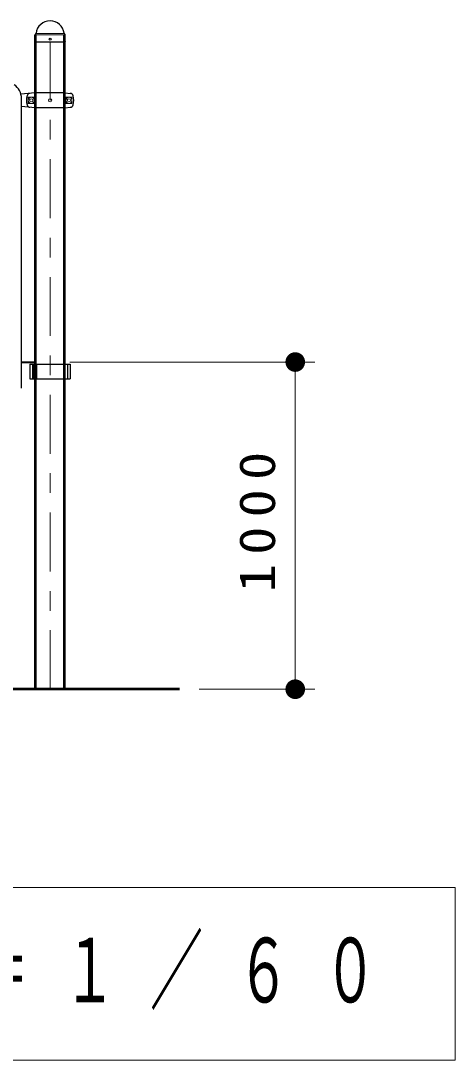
# Model space of a CAD drawing. Units: millimetres on the paper, scale 1:60. Extents: x -385 to 0, y -594 to 267.
# Drawn here: x -85 to -62.9, y -243.7 to -190.7 of the extents above; entities that cross this region are included whole.
import ezdxf

# ---------------------------------------------------------------- set-up
doc = ezdxf.new("R2010")
doc.units = ezdxf.units.MM
doc.linetypes.add('USER1', pattern=[4.5, 2.5, -2])
doc.linetypes.add('USER2', pattern=[6, 3, -1, 1, -1])
doc.layers.add('LY_1', color=7, linetype='Continuous', lineweight=25)
doc.styles.add('ＭＳ ゴシック', font='')
doc.styles.get('ＭＳ ゴシック').set_extended_font_data('MS Gothic')

# ---------------------------------------------------------------- blocks, each defined once
blk = doc.blocks.new('filled_dot')
at = {"color": 0, "linetype": 'Continuous', "lineweight": -2, "const_width": 1.25}
blk.add_lwpolyline([(-0.625, 0, 1), (0.625, 0, 1)], format="xyb", close=True, dxfattribs=at)

msp = doc.modelspace()

# ---------------------------------------------------------------- linework, layer by layer
at = {"layer": 'LY_1'}
for p, q in [((-84.279, -191.786), (-84.272, -191.456)), ((-84.251, -191.407), (-84.233, -191.389)), ((-82.758, -191.407), (-82.776, -191.389)), ((-82.73, -191.786), (-82.737, -191.456)), ((-84.271, -191.794), (-84.279, -191.786)), ((-84.271, -191.794), (-82.738, -191.794)), ((-82.73, -191.786), (-82.738, -191.794)), ((-84.247, -208.111), (-84.963, -208.111)), ((-84.247, -208.149), (-84.963, -208.149)), ((-84.535, -208.211), (-82.474, -208.211)), ((-84.535, -208.211), (-84.535, -208.961)), ((-84.405, -208.211), (-84.405, -208.961)), ((-84.356, -208.211), (-84.356, -208.961)), ((-84.2, -208.211), (-84.2, -208.961)), ((-82.613, -208.211), (-82.613, -208.961)), ((-82.474, -208.211), (-82.474, -208.961)), ((-84.535, -208.961), (-82.474, -208.961))]:
    msp.add_line(p, q, dxfattribs=at)
at = {"layer": 'LY_1', "lineweight": 13}
for p, q in [((-84.249, -191.436), (-82.76, -191.436)), ((-84.219, -191.378), (-82.793, -191.378)), ((-82.505, -208.111), (-70.013, -208.111)), ((-71.013, -208.111), (-71.013, -224.778)), ((-75.911, -224.778), (-70.013, -224.778)), ((-62.863, -234.878), (-119.663, -234.878)), ((-62.863, -243.678), (-62.863, -234.878)), ((-119.663, -243.678), (-62.863, -243.678))]:
    msp.add_line(p, q, dxfattribs=at)
at = {"layer": 'LY_1', "color": 140, "lineweight": 50}
for p, q in [((-84.247, -224.778), (-84.247, -191.445)), ((-82.762, -224.778), (-82.762, -191.445))]:
    msp.add_line(p, q, dxfattribs=at)
at = {"layer": 'LY_1', "linetype": 'USER1', "lineweight": 13}
msp.add_line((-84.246, -191.445), (-82.763, -191.445), dxfattribs=at)
at = {"layer": 'LY_1', "linetype": 'USER2', "lineweight": 13}
msp.add_line((-83.505, -224.778), (-83.505, -191.445), dxfattribs=at)
at = {"layer": 'LY_1', "color": 2}
for p, q in [((-84.271, -194.402), (-84.991, -194.465)), ((-82.738, -194.402), (-84.271, -194.402)), ((-82.738, -194.402), (-82.475, -194.425)), ((-84.271, -195.152), (-84.963, -195.092)), ((-82.738, -195.152), (-84.271, -195.152)), ((-82.738, -195.152), (-82.475, -195.129))]:
    msp.add_line(p, q, dxfattribs=at)
at = {"layer": 'LY_1', "color": 21}
msp.add_line((-84.963, -209.444), (-84.963, -194.68), dxfattribs=at)
at = {"layer": 'LY_1', "color": 2, "lineweight": 13}
for p, q in [((-84.617, -194.931), (-84.617, -194.623)), ((-84.309, -194.623), (-84.617, -194.623)), ((-82.7, -194.623), (-82.392, -194.623)), ((-82.392, -194.931), (-82.392, -194.623)), ((-84.309, -194.931), (-84.617, -194.931)), ((-82.7, -194.931), (-82.392, -194.931))]:
    msp.add_line(p, q, dxfattribs=at)
at = {"layer": 'LY_1', "lineweight": 50}
msp.add_line((-76.911, -224.778), (-121.592, -224.778), dxfattribs=at)
at = {"layer": 'LY_1'}
msp.add_circle((-83.505, -191.661), 0.05, dxfattribs=at)
at = {"layer": 'LY_1', "color": 2, "lineweight": 13}
for centre, radius in [((-84.463, -194.777), 0.154), ((-84.463, -194.777), 0.0833), ((-83.504, -194.777), 0.0833), ((-82.546, -194.777), 0.154), ((-82.546, -194.777), 0.0833)]:
    msp.add_circle(centre, radius, dxfattribs=at)
at = {"layer": 'LY_1'}
for centre, radius, start, end in [((-83.505, -191.445), 0.72, 90, 173.3676), ((-83.505, -191.445), 0.72, 6.6324, 90), ((-84.202, -191.457), 0.07, 135, 178.996), ((-84.266, -191.356), 0.0467, 315, 353.3676), ((-82.743, -191.356), 0.0467, 186.6324, 225), ((-82.807, -191.457), 0.07, 1.0039, 45)]:
    msp.add_arc(centre, radius, start, end, dxfattribs=at)
at = {"layer": 'LY_1', "color": 21}
msp.add_arc((-85.796, -194.68), 0.833, 0, 56.633, dxfattribs=at)
at = {"layer": 'LY_1', "color": 2}
for centre, radius, start, end in [((-83.879, -194.777), 0.833, 163.8038, 196.1962), ((-84.52, -194.591), 0.167, 95, 163.8038), ((-82.489, -194.591), 0.167, 16.1962, 85), ((-83.129, -194.777), 0.833, 343.8037, 16.1962), ((-84.52, -194.963), 0.167, 196.1962, 265), ((-82.489, -194.963), 0.167, 275, 343.8037)]:
    msp.add_arc(centre, radius, start, end, dxfattribs=at)
at = {"layer": 'LY_1', "color": 2, "lineweight": 13}
for centre, start, end in [((-86.442, -194.777), 355.8705, 4.1295), ((-80.567, -194.777), 175.8705, 184.1295)]:
    msp.add_arc(centre, 2.139, start, end, dxfattribs=at)

# ---------------------------------------------------------------- block references
at = {"layer": 'LY_1', "lineweight": 13, "xscale": 0.4, "yscale": 0.4}
for p, rotation in [((-71.013, -208.111), 270), ((-71.013, -224.778), 90)]:
    msp.add_blockref('filled_dot', p, dxfattribs=dict(at, rotation=rotation))

# ---------------------------------------------------------------- texts
at = {"layer": 'LY_1', "insert": (-72.013, -216.023), "char_height": 1.833, "attachment_point": 8, "rotation": 90, "style": 'ＭＳ ゴシック'}
msp.add_mtext('\\T1.33;\\W1.15;1000', dxfattribs=at)
at = {"layer": 'LY_1', "insert": (-118.263, -239.278), "char_height": 3.299, "attachment_point": 4, "style": 'ＭＳ ゴシック'}
msp.add_mtext('\\T1.64;\\W0.6;Ｂ視立面図\u3000Ｓ＝１／６０', dxfattribs=at)

doc.saveas('drawing.dxf')
